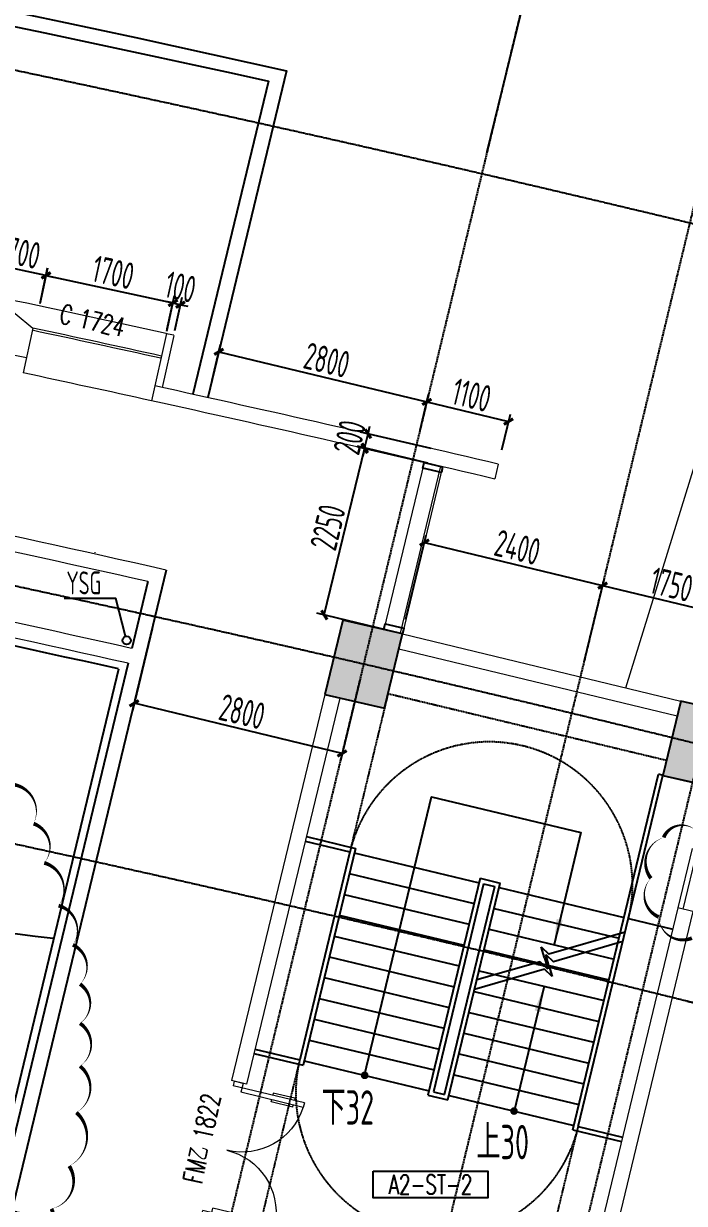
# Model space of a CAD drawing. Header units: millimetres. Extents: x 11515858 to 24947533, y -12784974 to -6116114.
# Drawn here: x 11845763 to 11854412, y -6392708 to -6377269 of the extents above; entities that cross this region are included whole.
import ezdxf
from ezdxf.enums import TextEntityAlignment as Align

# ---------------------------------------------------------------- set-up
doc = ezdxf.new("R2010")
doc.units = ezdxf.units.MM
doc.header["$LTSCALE"] = 10
for name, pattern in [('A2-RG-AXIS$0$CENTER', [2, 1.25, -0.25, 0.25, -0.25]), ('A2-RG-AXIS$0$DOTE', [2.42, 2, -0.2, 0.02, -0.2]), ('A2-RI-F2$0$DOT2', [0.125, 0, -0.125]), ('A2-RV-F2$0$HIDDEN', [0.375, 0.25, -0.125])]:
    doc.linetypes.add(name, pattern=pattern)
for name, color, linetype in [('A2-RB-F2$0$$34$A-DIMS-100', 1, 'Continuous'), ('A2-RB-F2$0$A-DIMS-100', 1, 'Continuous'), ('A2-RD-F2$0$A-STRS', 50, 'Continuous'), ('A2-RG-AXIS$0$A-DIMS-100', 1, 'Continuous'), ('A2-RG-AXIS$0$A-GRID', 1, 'A2-RG-AXIS$0$CENTER'), ('A2-RI-F2$0$$1$A-SYMB-NUMB-T', 4, 'Continuous'), ('A2-RI-F2$0$$3$A-SYMB', 4, 'Continuous'), ('A2-RI-F2$0$A-ROOF-DRAN', 175, 'Continuous'), ('A2-RI-F2$0$A-ROOF-EDGE', 2, 'Continuous'), ('A2-RI-F2$0$A-STRS', 50, 'Continuous'), ('A2-RI-F2$0$A-SYMB-AREA', 4, 'Continuous'), ('A2-RI-F2$0$A-SYMB-DOOR', 4, 'Continuous'), ('A2-RI-F2$0$A-SYMB-NAME', 4, 'Continuous'), ('A2-RI-F2$0$an-door', 2, 'Continuous'), ('A2-RI-F2$0$an-wall', 4, 'Continuous'), ('A2-RI-F2$0$an-wndw-mull-v', 3, 'Continuous'), ('A2-RI-F2$0$WINDOW_TEXT', 7, 'Continuous'), ('A2-RS-F2$0$A-HATH-GRAY', 8, 'Continuous'), ('A2-RS-F2$0$A-WALL-CONC', 6, 'Continuous'), ('A2-RV-F2$0$A-HATH', 9, 'Continuous'), ('A2-RV-F2$0$A-STRS', 50, 'Continuous'), ('A2-RV-F2$0$A-SYMB', 4, 'Continuous'), ('A2-RV-F2$0$A-SYMB-AREA', 4, 'Continuous'), ('A2-RV-F2$0$A-SYMB-NAME', 4, 'Continuous'), ('A2-RV-F2$0$AUDIT_D_120618114340-210', 80, 'Continuous'), ('A2-RV-F2$0$AUDIT_D_120618114340-341', 1, 'Continuous')]:
    doc.layers.add(name, color=color, linetype=linetype)
for name, color, linetype, lineweight in [('A2-RI-F2$0$A-DETL-LLIN', 3, 'Continuous', 5), ('A2-RI-F2$0$A-DOOR', 32, 'Continuous', 5), ('A2-RI-F2$0$A-FLOR-OTLN', 4, 'A2-RI-F2$0$DOT2', 5), ('A2-RI-F2$0$A-FLOR-STRS', 2, 'Continuous', 5), ('A2-RI-F2$0$A-GLASS', 132, 'Continuous', 20), ('A2-RI-F2$0$A-GLAZ', 140, 'Continuous', 5), ('A2-RI-F2$0$A-WALL', 7, 'Continuous', 5)]:
    doc.layers.add(name, color=color, linetype=linetype, lineweight=lineweight)
doc.styles.add('A2-RB-F2$0$$0$XD2008', font='hzs.shx', dxfattribs={"width": 0.7, "bigfont": 'hztxt.shx'})
doc.styles.add('A2-RB-F2$0$XD2008', font='hzs.shx', dxfattribs={"width": 0.7, "bigfont": 'hztxt.shx'})
doc.styles.add('A2-RG-AXIS$0$XD2008', font='hzs.shx', dxfattribs={"width": 0.7, "bigfont": 'hztxt.shx'})
doc.styles.add('A2-RI-F2$0$$1$ECADI-TXT', font='simplex.shx', dxfattribs={"bigfont": 'hztxt.shx'})
doc.styles.add('A2-RI-F2$0$ECADI', font='hzs.shx', dxfattribs={"width": 0.7, "bigfont": 'hztxt.shx'})
doc.styles.add('A2-RI-F2$0$ECADI-TXT', font='simplex.shx', dxfattribs={"bigfont": 'hztxt.shx'})
doc.styles.add('A2-RI-F2$0$SIMPLEX', font='simplex.shx', dxfattribs={"width": 0.7})
doc.styles.add('A2-RV-F2$0$ECADI', font='hzs.shx', dxfattribs={"width": 0.7, "bigfont": 'hztxt.shx'})
doc.dimstyles.new('A2-RB-F2$0$$0$XD100$0', dxfattribs={"dimscale": 100, "dimtxt": 3.5, "dimasz": 1, "dimexe": 1, "dimexo": 2, "dimgap": 0.5, "dimtad": 1, "dimdec": 0, "dimdsep": 46, "dimtxsty": 'A2-RB-F2$0$$0$XD2008', "dimblk1": 'A2-RB-F2$0$$20$_ArchTick', "dimblk2": 'A2-RB-F2$0$$20$_ArchTick', "dimsah": 1, "dimcen": 2.5, "dimclrt": 4, "dimaunit": 1, "dimadec": 0, "dimazin": 0, "dimtfac": 1, "dimtdec": 0, "dimtix": 1, "dimtmove": 2, "dimatfit": 3, "dimfxl": 0, "dimtolj": 1, "dimtzin": 0, "dimarcsym": 0})
doc.dimstyles.new('A2-RB-F2$0$XD100$0', dxfattribs={"dimscale": 100, "dimtxt": 3.5, "dimasz": 1, "dimexe": 1, "dimexo": 2, "dimgap": 0.5, "dimtad": 1, "dimdec": 0, "dimdsep": 46, "dimtxsty": 'A2-RB-F2$0$XD2008', "dimblk1": 'A2-RB-F2$0$_ArchTick', "dimblk2": 'A2-RB-F2$0$_ArchTick', "dimsah": 1, "dimcen": 2.5, "dimclrt": 4, "dimaunit": 1, "dimadec": 0, "dimazin": 0, "dimtfac": 1, "dimtdec": 0, "dimtix": 1, "dimtmove": 1, "dimatfit": 3, "dimfxl": 0, "dimtolj": 1, "dimtzin": 0, "dimarcsym": 0})
doc.dimstyles.new('A2-RG-AXIS$0$XD150$0', dxfattribs={"dimscale": 150, "dimtxt": 2.5, "dimasz": 1, "dimexe": 1, "dimexo": 2, "dimgap": 0.5, "dimtad": 1, "dimdec": 0, "dimdsep": 46, "dimtxsty": 'A2-RG-AXIS$0$XD2008', "dimblk": 'A2-RG-AXIS$0$_ArchTick', "dimcen": 2.5, "dimclrt": 4, "dimaunit": 1, "dimadec": 0, "dimazin": 0, "dimtfac": 1, "dimtdec": 0, "dimtmove": 2, "dimatfit": 3, "dimfxl": 0, "dimtolj": 1, "dimtzin": 0, "dimarcsym": 0})

# ---------------------------------------------------------------- blocks, each defined once
blk = doc.blocks.new('A2-RG-AXIS$0$_ArchTick')
at = {"color": 0, "linetype": 'ByBlock', "const_width": 0.4}
blk.add_lwpolyline([(-0.5, -0.5), (0.5, 0.5)], dxfattribs=at)
blk = doc.blocks.new('*D1289')
at = {"layer": 'A2-RG-AXIS$0$A-DIMS-100', "color": 0, "lineweight": -2, "ltscale": 3, "transparency": 16777216}
for p, q in [((11851831, -6378944), (11853033, -6374018)), ((11855717, -6374827), (11852997, -6374164)), ((11854556, -6379588), (11855753, -6374682))]:
    blk.add_line(p, q, dxfattribs=at)
at = {"layer": 'Defpoints', "color": 0, "ltscale": 3, "transparency": 16777216}
for p in [(11852997, -6374164), (11851760, -6379235), (11854485, -6379879)]:
    blk.add_point(p, dxfattribs=at)
at = {"layer": 'A2-RG-AXIS$0$A-DIMS-100', "color": 0, "lineweight": -2, "ltscale": 3, "transparency": 16777216, "xscale": 150, "yscale": 150, "zscale": 150}
for p, rotation in [((11852997, -6374164), 166.2935912210491), ((11855717, -6374827), 346.2935912210492)]:
    blk.add_blockref('A2-RG-AXIS$0$_ArchTick', p, dxfattribs=dict(at, rotation=rotation))
at = {"layer": 'A2-RG-AXIS$0$A-DIMS-100', "color": 4, "ltscale": 3, "transparency": 16777216, "insert": (11854419, -6374241), "char_height": 375, "attachment_point": 5, "rotation": 346.2936, "style": 'A2-RG-AXIS$0$XD2008'}
blk.add_mtext('\\A1;2800', dxfattribs=at)
blk = doc.blocks.new('A2-RV-F2$0$5erhfh')
at = {"layer": 'A2-RV-F2$0$A-SYMB-AREA', "style": 'A2-RV-F2$0$ECADI', "width": 0.7}
blk.add_attdef('340M2', text='', height=2.5, dxfattribs=at).set_placement((0, 1.25), align=Align.MIDDLE_LEFT)
at = {"layer": 'A2-RV-F2$0$A-SYMB-NAME', "style": 'A2-RV-F2$0$ECADI', "width": 0.7}
blk.add_attdef('CHINESENAME', (-12.29, 3.09), '', height=4.5, dxfattribs=at)
blk = doc.blocks.new('A2-RV-F2')
at = {"layer": 'A2-RV-F2$0$A-HATH', "linetype": 'A2-RV-F2$0$HIDDEN'}
for p, q in [((11850533, -6386036), (11850033, -6388107)), ((11850533, -6386036), (11854180, -6386909)), ((11849377, -6390829), (11848799, -6393230)), ((11852446, -6394103), (11853024, -6391702))]:
    blk.add_line(p, q, dxfattribs=at)
at = {"layer": 'A2-RV-F2$0$A-STRS'}
for p, q in [((11850092, -6388121), (11851726, -6388512)), ((11850026, -6388393), (11851660, -6388784)), ((11849961, -6388665), (11851594, -6389056)), ((11851988, -6388575), (11853622, -6388966)), ((11849895, -6388937), (11851529, -6389328)), ((11851923, -6388847), (11853557, -6389238)), ((11851857, -6389119), (11853491, -6389510)), ((11853680, -6388980), (11854260, -6389118)), ((11849829, -6389210), (11851463, -6389601)), ((11851791, -6389391), (11853425, -6389782)), ((11849764, -6389482), (11851398, -6389873)), ((11851726, -6389663), (11853360, -6390054)), ((11849698, -6389754), (11851332, -6390145)), ((11849633, -6390026), (11851266, -6390417)), ((11851660, -6389936), (11853294, -6390327)), ((11851595, -6390208), (11853228, -6390599)), ((11849567, -6390299), (11851201, -6390689)), ((11851529, -6390480), (11853163, -6390871)), ((11849501, -6390571), (11851135, -6390962)), ((11851463, -6390752), (11853097, -6391143)), ((11849436, -6390843), (11851070, -6391234)), ((11851398, -6391025), (11853032, -6391415)), ((11851332, -6391297), (11852966, -6391688))]:
    blk.add_line(p, q, dxfattribs=at)
at = {"layer": 'A2-RV-F2$0$A-SYMB', "linetype": 'A2-RV-F2$0$HIDDEN'}
for centre, start, end in [((11851858, -6388544), 346.5436, 166.5436), ((11851201, -6391265), 166.5436, 346.5436)]:
    blk.add_arc(centre, 1875, start, end, dxfattribs=at)
at = {"layer": 'A2-RV-F2$0$AUDIT_D_120618114340-210'}
for p, q in [((11852952, -6391746), (11854073, -6387093)), ((11853024, -6391702), (11854132, -6387107)), ((11854132, -6387107), (11854073, -6387093)), ((11849450, -6387967), (11850033, -6388107)), ((11849465, -6387909), (11850106, -6388063)), ((11850033, -6388107), (11849377, -6390829)), ((11850106, -6388063), (11849422, -6390901)), ((11851740, -6388453), (11851056, -6391292)), ((11851740, -6388453), (11852002, -6388516)), ((11851784, -6388526), (11851128, -6391248)), ((11851274, -6391283), (11851930, -6388561)), ((11851318, -6391355), (11852002, -6388516)), ((11851784, -6388526), (11851930, -6388561)), ((11848776, -6390747), (11849422, -6390901)), ((11848790, -6390688), (11849377, -6390829)), ((11851056, -6391292), (11851318, -6391355)), ((11851128, -6391248), (11851274, -6391283)), ((11852952, -6391746), (11853589, -6391898)), ((11853024, -6391702), (11853603, -6391840))]:
    blk.add_line(p, q, dxfattribs=at)
at = {"layer": 'A2-RV-F2$0$AUDIT_D_120618114340-341', "extrusion": (5.20398e-08, 1.24815e-08, -1)}
for p, q in [((11853637, -6389159, 0), (11852639, -6389448, 0)), ((11853607, -6389283, 0), (11852699, -6389546, 0)), ((11852581, -6389496), (11852539, -6389352, 0)), ((11852539, -6389352, 0), (11852639, -6389448, 0)), ((11852523, -6389545, 0), (11851697, -6389784, 0)), ((11852623, -6389641, 0), (11852523, -6389545, 0)), ((11852581, -6389496), (11852623, -6389641, 0)), ((11852640, -6389594), (11852599, -6389450, 0)), ((11852599, -6389450, 0), (11852699, -6389546, 0)), ((11852640, -6389594), (11852682, -6389738, 0)), ((11852582, -6389643, 0), (11851667, -6389908, 0)), ((11852682, -6389738, 0), (11852582, -6389643, 0))]:
    blk.add_line(p, q, dxfattribs=at)
at = {"layer": 'A2-RV-F2$0$AUDIT_D_120618114340-341'}
for points in [[(11850227, -6391032), (11851103, -6387387), (11853058, -6387856), (11852706, -6389322)], [(11852575, -6389867), (11852182, -6391500)]]:
    blk.add_lwpolyline(points, dxfattribs=at)
at = {"layer": 'A2-RV-F2$0$AUDIT_D_120618114340-341', "extrusion": (0, 0, -1), "const_width": 50}
for points in [[(-11850233, -6391008, 1), (-11850222, -6391057, 1)], [(-11852188, -6391476, 1), (-11852177, -6391524, 1)]]:
    blk.add_lwpolyline(points, format="xyb", close=True, dxfattribs=at)
at = {"layer": 'A2-RV-F2$0$AUDIT_D_120618114340-341', "extrusion": (0, 0, -1)}
for points in [[(-11852822, -6389003), (-11852740, -6388985), (-11852706, -6389322)], [(-11852533, -6390203), (-11852451, -6390183), (-11852575, -6389867)]]:
    blk.add_solid(points, dxfattribs=at)
ref = blk.add_blockref('A2-RV-F2$0$5erhfh', (11850839, -6393158), dxfattribs=dict(xscale=100, yscale=100, zscale=100))
ref.add_attrib('CHINESENAME', '下32', (11849663, -6391678), dxfattribs={"layer": 'A2-RV-F2$0$A-SYMB-NAME', "height": 450, "style": 'A2-RV-F2$0$ECADI', "width": 0.7})
ref = blk.add_blockref('A2-RV-F2$0$5erhfh', (11852866, -6393611), dxfattribs=dict(xscale=100, yscale=100, zscale=100))
ref.add_attrib('CHINESENAME', '上30', (11851691, -6392131), dxfattribs={"layer": 'A2-RV-F2$0$A-SYMB-NAME', "height": 450, "style": 'A2-RV-F2$0$ECADI', "width": 0.7})
blk = doc.blocks.new('A2-RB-F2$0$$20$_ArchTick')
at = {"color": 0, "linetype": 'ByBlock', "const_width": 0.4}
blk.add_lwpolyline([(-0.5, -0.5), (0.5, 0.5)], dxfattribs=at)
blk = doc.blocks.new('*D1563')
at = {"layer": 'A2-RB-F2$0$$34$A-DIMS-100', "color": 0, "lineweight": -2, "transparency": 16777216}
for p, q in [((11847445, -6385190), (11847187, -6386261)), ((11850167, -6385846), (11849909, -6386917)), ((11849932, -6386820), (11847210, -6386164))]:
    blk.add_line(p, q, dxfattribs=at)
at = {"layer": 'Defpoints', "color": 0, "transparency": 16777216}
for p in [(11847492, -6384995), (11850214, -6385651), (11847210, -6386164)]:
    blk.add_point(p, dxfattribs=at)
at = {"layer": 'A2-RB-F2$0$$34$A-DIMS-100', "color": 0, "lineweight": -2, "transparency": 16777216, "xscale": 100, "yscale": 100, "zscale": 100}
for p, rotation in [((11847210, -6386164), 166.4486630125035), ((11849932, -6386820), 346.4486630125035)]:
    blk.add_blockref('A2-RB-F2$0$$20$_ArchTick', p, dxfattribs=dict(at, rotation=rotation))
at = {"layer": 'A2-RB-F2$0$$34$A-DIMS-100', "color": 4, "transparency": 16777216, "insert": (11848624, -6386273), "char_height": 350, "attachment_point": 5, "rotation": 346.4487, "style": 'A2-RB-F2$0$$0$XD2008'}
blk.add_mtext('\\A1;2800', dxfattribs=at)
blk = doc.blocks.new('A2-RB-F2$0$_ArchTick')
at = {"color": 0, "linetype": 'ByBlock', "const_width": 0.4}
blk.add_lwpolyline([(-0.5, -0.5), (0.5, 0.5)], dxfattribs=at)
blk = doc.blocks.new('*D1670')
at = {"layer": 'A2-RB-F2$0$A-DIMS-100', "color": 0, "lineweight": -2, "transparency": 16777216}
for p, q in [((11850768, -6385061), (11851032, -6383963)), ((11851009, -6384060), (11853342, -6384623)), ((11853101, -6385623), (11853366, -6384526))]:
    blk.add_line(p, q, dxfattribs=at)
at = {"layer": 'Defpoints', "color": 0, "transparency": 16777216}
for p in [(11853342, -6384623), (11850721, -6385255), (11853054, -6385818)]:
    blk.add_point(p, dxfattribs=at)
at = {"layer": 'A2-RB-F2$0$A-DIMS-100', "color": 0, "lineweight": -2, "transparency": 16777216, "xscale": 100, "yscale": 100, "zscale": 100}
for p, rotation in [((11851009, -6384060), 166.4420341901663), ((11853342, -6384623), 346.4420341901663)]:
    blk.add_blockref('A2-RB-F2$0$_ArchTick', p, dxfattribs=dict(at, rotation=rotation))
at = {"layer": 'A2-RB-F2$0$A-DIMS-100', "color": 4, "transparency": 16777216, "insert": (11852228, -6384123), "char_height": 350, "attachment_point": 5, "rotation": 346.442, "style": 'A2-RB-F2$0$XD2008'}
blk.add_mtext('\\A1;2400', dxfattribs=at)
blk = doc.blocks.new('*D1671')
at = {"layer": 'A2-RB-F2$0$A-DIMS-100', "color": 0, "lineweight": -2, "transparency": 16777216}
for p, q in [((11853101, -6385623), (11853366, -6384526)), ((11853342, -6384623), (11855043, -6385033)), ((11854802, -6386034), (11855067, -6384936))]:
    blk.add_line(p, q, dxfattribs=at)
at = {"layer": 'Defpoints', "color": 0, "transparency": 16777216}
for p in [(11855043, -6385033), (11853054, -6385818), (11854755, -6386228)]:
    blk.add_point(p, dxfattribs=at)
at = {"layer": 'A2-RB-F2$0$A-DIMS-100', "color": 0, "lineweight": -2, "transparency": 16777216, "xscale": 100, "yscale": 100, "zscale": 100}
for p, rotation in [((11853342, -6384623), 166.4414817814854), ((11855043, -6385033), 346.4414817814855)]:
    blk.add_blockref('A2-RB-F2$0$_ArchTick', p, dxfattribs=dict(at, rotation=rotation))
at = {"layer": 'A2-RB-F2$0$A-DIMS-100', "color": 4, "transparency": 16777216, "insert": (11854245, -6384609), "char_height": 350, "attachment_point": 5, "rotation": 346.4415, "style": 'A2-RB-F2$0$XD2008'}
blk.add_mtext('\\A1;1750', dxfattribs=at)
blk = doc.blocks.new('*D1595')
at = {"layer": 'A2-RB-F2$0$A-DIMS-100', "color": 0, "lineweight": -2, "transparency": 16777216}
for p, q in [((11850952, -6382589), (11851064, -6382122)), ((11851041, -6382219), (11852110, -6382477)), ((11852021, -6382847), (11852134, -6382380))]:
    blk.add_line(p, q, dxfattribs=at)
at = {"layer": 'Defpoints', "color": 0, "transparency": 16777216}
for p in [(11852110, -6382477), (11850905, -6382783), (11851974, -6383041)]:
    blk.add_point(p, dxfattribs=at)
at = {"layer": 'A2-RB-F2$0$A-DIMS-100', "color": 0, "lineweight": -2, "transparency": 16777216, "xscale": 100, "yscale": 100, "zscale": 100}
for p, rotation in [((11851041, -6382219), 166.448662266841), ((11852110, -6382477), 346.448662266841)]:
    blk.add_blockref('A2-RB-F2$0$_ArchTick', p, dxfattribs=dict(at, rotation=rotation))
at = {"layer": 'A2-RB-F2$0$A-DIMS-100', "color": 4, "transparency": 16777216, "insert": (11851628, -6382130), "char_height": 350, "attachment_point": 5, "rotation": 346.4487, "style": 'A2-RB-F2$0$XD2008'}
blk.add_mtext('\\A1;1100', dxfattribs=at)
blk = doc.blocks.new('*D1596')
at = {"layer": 'A2-RB-F2$0$A-DIMS-100', "color": 0, "lineweight": -2, "transparency": 16777216}
for p, q in [((11848230, -6381933), (11848342, -6381466)), ((11848319, -6381563), (11851041, -6382219)), ((11850952, -6382589), (11851064, -6382122))]:
    blk.add_line(p, q, dxfattribs=at)
at = {"layer": 'Defpoints', "color": 0, "transparency": 16777216}
for p in [(11848183, -6382127), (11851041, -6382219), (11850905, -6382783)]:
    blk.add_point(p, dxfattribs=at)
at = {"layer": 'A2-RB-F2$0$A-DIMS-100', "color": 0, "lineweight": -2, "transparency": 16777216, "xscale": 100, "yscale": 100, "zscale": 100}
for p, rotation in [((11848319, -6381563), 166.4486622668385), ((11851041, -6382219), 346.4486622668385)]:
    blk.add_blockref('A2-RB-F2$0$_ArchTick', p, dxfattribs=dict(at, rotation=rotation))
at = {"layer": 'A2-RB-F2$0$A-DIMS-100', "color": 4, "transparency": 16777216, "insert": (11849733, -6381673), "char_height": 350, "attachment_point": 5, "rotation": 346.4487, "style": 'A2-RB-F2$0$XD2008'}
blk.add_mtext('\\A1;2800', dxfattribs=at)
blk = doc.blocks.new('*D1951')
at = {"layer": 'A2-RB-F2$0$A-DIMS-100', "color": 0, "lineweight": -2, "transparency": 16777216}
for p, q in [((11851054, -6383021), (11850132, -6382797)), ((11849699, -6385008), (11850229, -6382821)), ((11850524, -6385208), (11849602, -6384984))]:
    blk.add_line(p, q, dxfattribs=at)
at = {"layer": 'Defpoints', "color": 0, "transparency": 16777216}
for p in [(11850229, -6382821), (11851248, -6383068), (11850719, -6385255)]:
    blk.add_point(p, dxfattribs=at)
at = {"layer": 'A2-RB-F2$0$A-DIMS-100', "color": 0, "lineweight": -2, "transparency": 16777216, "xscale": 100, "yscale": 100, "zscale": 100}
for p, rotation in [((11850229, -6382821), 76.39135060208129), ((11849699, -6385008), 256.3913506020813)]:
    blk.add_blockref('A2-RB-F2$0$_ArchTick', p, dxfattribs=dict(at, rotation=rotation))
at = {"layer": 'A2-RB-F2$0$A-DIMS-100', "color": 4, "transparency": 16777216, "insert": (11849745, -6383861), "char_height": 350, "attachment_point": 5, "rotation": 76.3914, "style": 'A2-RB-F2$0$XD2008'}
blk.add_mtext('\\A1;2250', dxfattribs=at)
blk = doc.blocks.new('*D1952')
at = {"layer": 'A2-RB-F2$0$A-DIMS-100', "color": 0, "lineweight": -2, "transparency": 16777216}
for p, q in [((11851098, -6382828), (11850174, -6382614)), ((11850226, -6382831), (11850272, -6382636)), ((11850272, -6382636), (11850294, -6382539)), ((11851053, -6383023), (11850129, -6382808)), ((11850226, -6382831), (11850204, -6382928))]:
    blk.add_line(p, q, dxfattribs=at)
at = {"layer": 'Defpoints', "color": 0, "transparency": 16777216}
for p in [(11850272, -6382636), (11851293, -6382874), (11851248, -6383069)]:
    blk.add_point(p, dxfattribs=at)
at = {"layer": 'A2-RB-F2$0$A-DIMS-100', "color": 0, "lineweight": -2, "transparency": 16777216, "xscale": 100, "yscale": 100, "zscale": 100}
for p, rotation in [((11850272, -6382636), 256.9100530259641), ((11850226, -6382831), 76.91005302596412)]:
    blk.add_blockref('A2-RB-F2$0$_ArchTick', p, dxfattribs=dict(at, rotation=rotation))
at = {"layer": 'A2-RB-F2$0$A-DIMS-100', "color": 4, "transparency": 16777216, "insert": (11850030, -6382683), "char_height": 350, "attachment_point": 5, "rotation": 76.9101, "style": 'A2-RB-F2$0$XD2008'}
blk.add_mtext('\\A1;200', dxfattribs=at)
blk = doc.blocks.new('*D1953')
at = {"layer": 'A2-RB-F2$0$A-DIMS-100', "color": 0, "lineweight": -2, "transparency": 16777216}
for p, q in [((11845978, -6380931), (11846079, -6380467)), ((11846058, -6380564), (11847718, -6380925)), ((11847639, -6381292), (11847740, -6380828))]:
    blk.add_line(p, q, dxfattribs=at)
at = {"layer": 'Defpoints', "color": 0, "transparency": 16777216}
for p in [(11847718, -6380925), (11845936, -6381126), (11847596, -6381487)]:
    blk.add_point(p, dxfattribs=at)
at = {"layer": 'A2-RB-F2$0$A-DIMS-100', "color": 0, "lineweight": -2, "transparency": 16777216, "xscale": 100, "yscale": 100, "zscale": 100}
for p, rotation in [((11846058, -6380564), 167.7447449364389), ((11847718, -6380925), 347.7447449364389)]:
    blk.add_blockref('A2-RB-F2$0$_ArchTick', p, dxfattribs=dict(at, rotation=rotation))
at = {"layer": 'A2-RB-F2$0$A-DIMS-100', "color": 4, "transparency": 16777216, "insert": (11846936, -6380525), "char_height": 350, "attachment_point": 5, "rotation": 347.7447, "style": 'A2-RB-F2$0$XD2008'}
blk.add_mtext('\\A1;1700', dxfattribs=at)
blk = doc.blocks.new('*D1954')
at = {"layer": 'A2-RB-F2$0$A-DIMS-100', "color": 0, "lineweight": -2, "transparency": 16777216}
for p, q in [((11847719, -6380925), (11847621, -6380904)), ((11847644, -6381265), (11847740, -6380828)), ((11847719, -6380925), (11847816, -6380947)), ((11847741, -6381286), (11847838, -6380849)), ((11847816, -6380947), (11847914, -6380968))]:
    blk.add_line(p, q, dxfattribs=at)
at = {"layer": 'Defpoints', "color": 0, "transparency": 16777216}
for p in [(11847816, -6380947), (11847601, -6381460), (11847698, -6381482)]:
    blk.add_point(p, dxfattribs=at)
at = {"layer": 'A2-RB-F2$0$A-DIMS-100', "color": 0, "lineweight": -2, "transparency": 16777216, "xscale": 100, "yscale": 100, "zscale": 100}
for p, rotation in [((11847719, -6380925), 347.5793215188331), ((11847816, -6380947), 167.579321518833)]:
    blk.add_blockref('A2-RB-F2$0$_ArchTick', p, dxfattribs=dict(at, rotation=rotation))
at = {"layer": 'A2-RB-F2$0$A-DIMS-100', "color": 4, "transparency": 16777216, "insert": (11847816, -6380716), "char_height": 350, "attachment_point": 5, "rotation": 347.5793, "style": 'A2-RB-F2$0$XD2008'}
blk.add_mtext('\\A1;100', dxfattribs=at)
blk = doc.blocks.new('*D1955')
at = {"layer": 'A2-RB-F2$0$A-DIMS-100', "color": 0, "lineweight": -2, "transparency": 16777216}
for p, q in [((11845293, -6380785), (11845392, -6380320)), ((11845372, -6380418), (11845274, -6380397)), ((11846056, -6380564), (11845372, -6380418)), ((11845978, -6380931), (11846077, -6380466)), ((11846056, -6380564), (11846154, -6380585))]:
    blk.add_line(p, q, dxfattribs=at)
at = {"layer": 'Defpoints', "color": 0, "transparency": 16777216}
for p in [(11845372, -6380418), (11845252, -6380980), (11845937, -6381126)]:
    blk.add_point(p, dxfattribs=at)
at = {"layer": 'A2-RB-F2$0$A-DIMS-100', "color": 0, "lineweight": -2, "transparency": 16777216, "xscale": 100, "yscale": 100, "zscale": 100}
for p, rotation in [((11845372, -6380418), 347.9718568055047), ((11846056, -6380564), 167.9718568055047)]:
    blk.add_blockref('A2-RB-F2$0$_ArchTick', p, dxfattribs=dict(at, rotation=rotation))
at = {"layer": 'A2-RB-F2$0$A-DIMS-100', "color": 4, "transparency": 16777216, "insert": (11845761, -6380271), "char_height": 350, "attachment_point": 5, "rotation": 347.9719, "style": 'A2-RB-F2$0$XD2008'}
blk.add_mtext('\\A1;700', dxfattribs=at)
blk = doc.blocks.new('*D1451')
at = {"layer": 'A2-RB-F2$0$A-DIMS-100', "color": 0, "lineweight": -2, "transparency": 16777216}
for p, q in [((11854716, -6388936), (11855625, -6389155)), ((11855527, -6389132), (11855257, -6390256)), ((11854445, -6390061), (11855354, -6390280))]:
    blk.add_line(p, q, dxfattribs=at)
at = {"layer": 'Defpoints', "color": 0, "transparency": 16777216}
for p in [(11854521, -6388889), (11854250, -6390014), (11855257, -6390256)]:
    blk.add_point(p, dxfattribs=at)
at = {"layer": 'A2-RB-F2$0$A-DIMS-100', "color": 0, "lineweight": -2, "transparency": 16777216, "xscale": 100, "yscale": 100, "zscale": 100}
for p, rotation in [((11855527, -6389132), 76.44866309355466), ((11855257, -6390256), 256.4486630935546)]:
    blk.add_blockref('A2-RB-F2$0$_ArchTick', p, dxfattribs=dict(at, rotation=rotation))
at = {"layer": 'A2-RB-F2$0$A-DIMS-100', "color": 4, "transparency": 16777216, "insert": (11855173, -6389641), "char_height": 350, "attachment_point": 5, "rotation": 76.4487, "style": 'A2-RB-F2$0$XD2008'}
blk.add_mtext('\\A1;1150', dxfattribs=at)
blk = doc.blocks.new('A2-RD-F2')
at = {"layer": 'A2-RD-F2$0$A-STRS', "linetype": 'Continuous'}
blk.add_arc((11855112, -6312388), 77370, 252.20056, 263.34802, dxfattribs=at)
blk = doc.blocks.new('A2-RS-F2')
at = {"layer": 'A2-RS-F2$0$A-HATH-GRAY', "ltscale": 3}
h = blk.add_hatch(color=256, dxfattribs=at)
h.paths.add_polyline_path([(11780371, -6378133), (11781371, -6378140), (11781380, -6376840), (11780380, -6376833)])
h.paths.add_polyline_path([(11771295, -6378216), (11772295, -6378194), (11772267, -6376895), (11771267, -6376916)])
h.paths.add_polyline_path([(11789445, -6378310), (11790445, -6378346), (11790491, -6377046), (11789491, -6377011)])
h.paths.add_polyline_path([(11794061, -6377996), (11794660, -6378034), (11794711, -6377236), (11794112, -6377197)])
h.paths.add_polyline_path([(11762226, -6378560), (11763225, -6378509), (11763159, -6377211), (11762160, -6377261)])
h.paths.add_polyline_path([(11756054, -6378846), (11756851, -6378783), (11756756, -6377587), (11755959, -6377650)])
h.paths.add_polyline_path([(11801644, -6378462), (11802243, -6378500), (11802294, -6377702), (11801696, -6377663)])
h.paths.add_polyline_path([(11751557, -6379698), (11752355, -6379635), (11752220, -6377940), (11751422, -6378003)])
h.paths.add_polyline_path([(11807664, -6379406), (11808460, -6379480), (11808572, -6378285), (11807775, -6378211)])
h.paths.add_polyline_path([(11816585, -6380403), (11817577, -6380525), (11817736, -6379235), (11816743, -6379113)])
h.paths.add_polyline_path([(11825579, -6381619), (11826568, -6381768), (11826763, -6380483), (11825774, -6380333)])
h.paths.add_polyline_path([(11793833, -6381539), (11794432, -6381577), (11794483, -6380779), (11793885, -6380740)])
h.paths.add_polyline_path([(11801417, -6382005), (11802015, -6382043), (11802067, -6381245), (11801468, -6381206)])
h.paths.add_polyline_path([(11834536, -6383085), (11835520, -6383263), (11835752, -6381984), (11834768, -6381806)])
h.paths.add_polyline_path([(11843442, -6384837), (11844420, -6385043), (11844688, -6383771), (11843710, -6383565)])
h.paths.add_polyline_path([(11849707, -6386048), (11850486, -6386227), (11850721, -6385255), (11849941, -6385076)])
h.paths.add_polyline_path([(11756691, -6386871), (11757489, -6386806), (11757394, -6385612), (11756597, -6385675)])
h.paths.add_polyline_path([(11752176, -6387474), (11752973, -6387410), (11752838, -6385716), (11752041, -6385779)])
h.paths.add_polyline_path([(11854132, -6387107), (11854912, -6387286), (11855146, -6386314), (11854366, -6386134)])
h.paths.add_polyline_path([(11793236, -6390821), (11793835, -6390859), (11793887, -6390061), (11793288, -6390022)])
h.paths.add_polyline_path([(11800820, -6391286), (11801419, -6391324), (11801470, -6390526), (11800871, -6390487)])
h.paths.add_polyline_path([(11847832, -6393825), (11848612, -6394005), (11848846, -6393033), (11848067, -6392853)])
h.paths.add_polyline_path([(11780263, -6394032), (11781263, -6394039), (11781272, -6392739), (11780272, -6392732)])
h.paths.add_polyline_path([(11771644, -6394112), (11772644, -6394090), (11772615, -6392791), (11771616, -6392812)])
h.paths.add_polyline_path([(11788881, -6394200), (11789880, -6394236), (11789926, -6392936), (11788927, -6392901)])
h.paths.add_polyline_path([(11793009, -6394364), (11793607, -6394402), (11793659, -6393604), (11793060, -6393565)])
h.paths.add_polyline_path([(11763031, -6394440), (11764030, -6394389), (11763964, -6393090), (11762965, -6393141)])
h.paths.add_polyline_path([(11757323, -6394797), (11758120, -6394731), (11758025, -6393537), (11757227, -6393600)])
h.paths.add_polyline_path([(11800592, -6394829), (11801191, -6394867), (11801242, -6394069), (11800643, -6394030)])
h.paths.add_polyline_path([(11852257, -6394884), (11853037, -6395064), (11853271, -6394091), (11852492, -6393912)])
h.paths.add_polyline_path([(11752786, -6395149), (11753584, -6395086), (11753449, -6393391), (11752652, -6393455)])
h.paths.add_polyline_path([(11806189, -6395237), (11806985, -6395311), (11807096, -6394116), (11806300, -6394042)])
h.paths.add_polyline_path([(11814656, -6396186), (11815648, -6396307), (11815806, -6395017), (11814813, -6394896)])
h.paths.add_polyline_path([(11823198, -6397340), (11824186, -6397490), (11824381, -6396205), (11823392, -6396055)])
h.paths.add_polyline_path([(11831682, -6398729), (11832663, -6398921), (11832913, -6397645), (11831931, -6397453)])
h.paths.add_polyline_path([(11840164, -6400383), (11841142, -6400589), (11841411, -6399317), (11840432, -6399110)])
edge = h.paths.add_edge_path()
edge.add_arc((11772286, -6400549), 450, 0, 360)
edge = h.paths.add_edge_path()
edge.add_arc((11789152, -6400664), 450, 0, 360)
edge = h.paths.add_edge_path()
edge.add_arc((11763857, -6400856), 450, 0, 360)
h.paths.add_polyline_path([(11845946, -6401652), (11846725, -6401831), (11846960, -6400859), (11846180, -6400679)])
edge = h.paths.add_edge_path()
edge.add_arc((11797576, -6401084), 450, 0, 360)
edge = h.paths.add_edge_path()
edge.add_arc((11755441, -6401404), 451, 0, 360)
edge = h.paths.add_edge_path()
edge.add_arc((11805984, -6401746), 450, 0, 360)
h.paths.add_polyline_path([(11850371, -6402710), (11851151, -6402890), (11851385, -6401917), (11850605, -6401738)])
edge = h.paths.add_edge_path()
edge.add_arc((11814369, -6402649), 450, 0, 360)
edge = h.paths.add_edge_path()
edge.add_arc((11822726, -6403793), 450, 0, 360)
edge = h.paths.add_edge_path()
edge.add_arc((11831046, -6405176), 450, 0, 360)
edge = h.paths.add_edge_path()
edge.add_arc((11839323, -6406797), 451, 0, 360)
edge = h.paths.add_edge_path()
edge.add_arc((11847549, -6408655), 451, 0, 360)
edge = h.paths.add_edge_path()
edge.add_arc((11780719, -6400485), 450, 0, 360)
at = {"layer": 'A2-RS-F2$0$A-WALL-CONC'}
for points in [[(11849707, -6386048), (11850486, -6386227), (11850721, -6385255), (11849941, -6385076)], [(11854132, -6387107), (11854912, -6387286), (11855146, -6386314), (11854366, -6386134)]]:
    blk.add_3dface(points, dxfattribs=at)
blk = doc.blocks.new('A2-RI-F2$0$Bay 1')
at = {"layer": 'A2-RI-F2$0$A-FLOR-OTLN', "linetype": 'Continuous'}
for radius, end in [(320350, 93.62248), (319450, 93.51966)]:
    blk.add_arc((19611, -318847), radius, 93.21111, end, dxfattribs=at)
at = {"layer": 'A2-RI-F2$0$A-GLAZ'}
for radius in [320050, 320020]:
    blk.add_arc((19611, -318847), radius, 93.21111, 93.51966, dxfattribs=at)
at = {"layer": 'A2-RI-F2$0$A-WALL'}
for p, q in [((1667, 1000), (1717, 101)), ((1767, 1005), (1806, 306)), ((-729, 856), (-685, 158)), ((-629, 862), (-37, 599)), ((-37, 599), (0, 0))]:
    blk.add_line(p, q, dxfattribs=at)
for start, end in [(93.19322, 93.21111), (93.62248, 93.64037)]:
    blk.add_arc((19611, -318847), 320350, start, end, dxfattribs=at)
blk = doc.blocks.new('A2-RI-F2$0$$1$ECADI-TAG-CODE')
at = {"layer": 'A2-RI-F2$0$$1$A-SYMB-NUMB-T', "color": 1}
blk.add_lwpolyline([(0, 3.5), (15, 3.5), (15, 0), (0, 0)], close=True, dxfattribs=at)
at = {"layer": 'A2-RI-F2$0$$1$A-SYMB-NUMB-T', "style": 'A2-RI-F2$0$$1$ECADI-TXT', "width": 0.7}
blk.add_attdef('CODE', text='', height=2.5, dxfattribs=at).set_placement((7.5, 1.75), align=Align.MIDDLE_CENTER)
blk = doc.blocks.new('A2-RI-F2$0$ECADI-TAG-DOOR')
blk = doc.blocks.new('A2-RI-F2$0$$DorLib2D$00000011')
for p, q in [((-0.4667, 0.4709), (-0.4667, -0.0625)), ((-0.4667, 0.4709), (-0.4333, 0.4709)), ((-0.4333, 0.4709), (-0.4333, 0.0042)), ((0.4333, 0.4709), (0.4333, 0.0042)), ((0.4667, 0.4709), (0.4333, 0.4709)), ((0.4667, 0.4709), (0.4667, -0.0625)), ((-0.4833, 0.3962), (-0.4667, 0.3962)), ((-0.4167, 0.3962), (-0.4333, 0.3962)), ((0.4167, 0.3962), (0.4333, 0.3962)), ((0.4833, 0.3962), (0.4667, 0.3962)), ((-0.4833, 0.2346), (-0.4667, 0.2346)), ((-0.4167, 0.2346), (-0.4333, 0.2346)), ((0.4167, 0.2346), (0.4333, 0.2346)), ((0.4833, 0.2346), (0.4667, 0.2346)), ((-0.5, 0.0042), (-0.4333, 0.0042)), ((-0.5, 0.0042), (-0.5, -0.0625)), ((0.5, 0.0042), (0.4333, 0.0042)), ((0.5, 0.0042), (0.5, -0.0625)), ((-0.5, -0.0625), (-0.4667, -0.0625)), ((0.5, -0.0625), (0.4667, -0.0625))]:
    blk.add_line(p, q)
at = {"lineweight": 13}
for p, q in [((-0.4833, 0.3962), (-0.4833, 0.2346)), ((-0.4167, 0.3962), (-0.4167, 0.2346)), ((0.4167, 0.3962), (0.4167, 0.2346)), ((0.4833, 0.3962), (0.4833, 0.2346))]:
    blk.add_line(p, q, dxfattribs=at)
for centre, start, end in [((-0.4667, 0.0042), 0, 85.90396), ((0.4667, 0.0042), 94.09604, 180)]:
    blk.add_arc(centre, 0.4667, start, end, dxfattribs=at)
blk = doc.blocks.new('A2-RI-F2$0$door-doublewing')
at = {"layer": 'A2-RI-F2$0$A-DOOR', "color": 4, "xscale": -0.9999999999999998, "rotation": 180}
blk.add_blockref('A2-RI-F2$0$$DorLib2D$00000011', (0, -0.0291), dxfattribs=at)
at = {"layer": 'A2-RI-F2$0$WINDOW_TEXT', "style": 'A2-RI-F2$0$SIMPLEX', "flags": 9}
blk.add_attdef('A', text='', height=1, dxfattribs=at).set_placement((0, 1.5), align=Align.MIDDLE)
blk = doc.blocks.new('A2-RI-F2$0$5erhfh')
at = {"layer": 'A2-RI-F2$0$A-SYMB-AREA', "style": 'A2-RI-F2$0$ECADI', "width": 0.7}
blk.add_attdef('340M2', text='', height=2.5, dxfattribs=at).set_placement((0, 1.25), align=Align.MIDDLE_LEFT)
at = {"layer": 'A2-RI-F2$0$A-SYMB-NAME', "style": 'A2-RI-F2$0$ECADI', "width": 0.7}
blk.add_attdef('CHINESENAME', (-12.29, 3.09), '', height=4.5, dxfattribs=at)
blk = doc.blocks.new('A2-RI-F2$0$ysg')
at = {"layer": 'A2-RI-F2$0$A-ROOF-DRAN'}
blk.add_lwpolyline([(95749, -13247), (95621, -12754), (94945, -12754)], dxfattribs=at)
blk.add_circle((95763, -13301), 55, dxfattribs=at)
ref = blk.add_blockref('A2-RI-F2$0$5erhfh', (94296, -13006), dxfattribs=dict(at, xscale=-100, yscale=100, zscale=100))
ref.add_attrib('CHINESENAME', 'YSG', (94975, -12698), dxfattribs={"layer": 'A2-RI-F2$0$A-SYMB-NAME', "height": 300, "style": 'A2-RI-F2$0$ECADI', "width": 0.7})
blk = doc.blocks.new('A2-RG-AXIS')
at = {"layer": 'A2-RG-AXIS$0$A-GRID', "linetype": 'A2-RG-AXIS$0$DOTE'}
for p, q in [((11852463.3, -6376318.4), (11846488, -6401109.5)), ((11845769.4, -6416040.8), (11855178.4, -6377003.5)), ((11847468.7, -6416458.9), (11856889.5, -6377372.8))]:
    blk.add_line(p, q, dxfattribs=at)
for radius in [323300, 316700, 313400, 308700, 304100]:
    blk.add_arc((11778730.7, -6694178.7), radius, 75.589285, 95.407644, dxfattribs=at)
at = {"layer": 'A2-RG-AXIS$0$A-DIMS-100', "ltscale": 3}
dim = blk.add_linear_dim(base=(11852997.1, -6374163.9), p1=(11854485.2, -6379879.3), p2=(11851760.3, -6379235), angle=166.29359, dimstyle='A2-RG-AXIS$0$XD150$0', dxfattribs=at)
dim.commit()
dim.dimension.update_dxf_attribs({"geometry": '*D1289', "text_midpoint": (11854419.4, -6374240.6)})
blk = doc.blocks.new('A2-RB-F2')
at = {"layer": 'A2-RB-F2$0$$34$A-DIMS-100'}
dim = blk.add_aligned_dim(p1=(11850213.8, -6385651.5), p2=(11847491.8, -6384995.4), distance=1202.1, dimstyle='A2-RB-F2$0$$0$XD100$0', dxfattribs=at)
dim.commit()
dim.dimension.update_dxf_attribs({"geometry": '*D1563', "text_midpoint": (11848623.8, -6386273.4)})
at = {"layer": 'A2-RB-F2$0$A-DIMS-100'}
for p1, p2, distance, picture, middle in [((11845936.6, -6381126.3), (11845251.7, -6380980.3), -574.9, '*D1955', (11845760.9, -6380271)), ((11845935.6, -6381126.3), (11847596.5, -6381487), 574.9, '*D1953', (11846935.8, -6380525)), ((11847600.8, -6381460.3), (11847698.4, -6381481.8), 547.8, '*D1954', (11847815.8, -6380716.3)), ((11848183, -6382127.4), (11850905.1, -6382783.5), 580.2, '*D1596', (11849732.7, -6381672.7)), ((11850905.1, -6382783.5), (11851974.4, -6383041.2), 580.2, '*D1595', (11851628.4, -6382129.6)), ((11851247.9, -6383068.5), (11851293.2, -6382873.7), 1048.7, '*D1952', (11850029.9, -6382682.6)), ((11850718.7, -6385254.8), (11851248.2, -6383067.6), 1048.9, '*D1951', (11849745.3, -6383861.4)), ((11850720.8, -6385255.2), (11853053.9, -6385817.9), 1229.3, '*D1670', (11852228.2, -6384122.8)), ((11853053.9, -6385817.8), (11854755.1, -6386228.1), 1229.3, '*D1671', (11854245.4, -6384609.2))]:
    dim = blk.add_aligned_dim(p1=p1, p2=p2, distance=distance, dimstyle='A2-RB-F2$0$XD100$0', dxfattribs=at)
    dim.commit()
    dim.dimension.update_dxf_attribs({"geometry": picture, "text_midpoint": middle})
dim = blk.add_aligned_dim(p1=(11854521.1, -6388889.5), p2=(11854250.1, -6390013.7), distance=1035.2, text='1150', dimstyle='A2-RB-F2$0$XD100$0', dxfattribs=at)
dim.commit()
dim.dimension.update_dxf_attribs({"geometry": '*D1451', "text_midpoint": (11855173.3, -6389641.4)})
blk = doc.blocks.new('A2-RI-F2')
for p, q in [((11847630, -6384420), (11843604, -6401123)), ((11847388, -6384570), (11847178, -6385445)), ((11847131, -6385640), (11844194, -6397823))]:
    blk.add_line(p, q)
at = {"layer": 'A2-RI-F2$0$A-DETL-LLIN'}
blk.add_lwpolyline([(11853644, -6385960), (11855882, -6378728)], dxfattribs=at)
at = {"layer": 'A2-RI-F2$0$A-GLASS'}
for p, q in [((11854512, -6388066), (11854325, -6388842)), ((11854580, -6388083), (11854393, -6388859))]:
    blk.add_line(p, q, dxfattribs=at)
at = {"layer": 'A2-RI-F2$0$A-GLAZ'}
for p, q in [((11851004, -6383012), (11850478, -6385197)), ((11851219, -6383062), (11850692, -6385248)), ((11851248, -6383068), (11850721, -6385255))]:
    blk.add_line(p, q, dxfattribs=at)
at = {"layer": 'A2-RI-F2$0$A-ROOF-EDGE'}
for points in [[(11805528, -6374951), (11805733, -6371757, -0.006311), (11817297, -6372935), (11817357, -6372439, -0.024818), (11849206, -6377885), (11848174, -6382163)], [(11805727, -6374968), (11805919, -6371975, -0.006307), (11817471, -6373156), (11817532, -6372662, -0.024061), (11848967, -6378022), (11847979, -6382120)]]:
    blk.add_lwpolyline(points, format="xyb", dxfattribs=at)
at = {"layer": 'A2-RI-F2$0$A-WALL'}
for p, q in [((11851976, -6383034), (11851929, -6383228)), ((11850721, -6385255), (11854366, -6386134)), ((11850674, -6385450), (11854319, -6386328)), ((11849707, -6386048), (11848485, -6391101)), ((11849901, -6386095), (11848679, -6391148)), ((11854521, -6388889), (11851180, -6402751)), ((11854325, -6388842), (11853085, -6393986)), ((11854521, -6388889), (11854325, -6388842)), ((11848679, -6391148), (11848485, -6391101))]:
    blk.add_line(p, q, dxfattribs=at)
for centre, radius, start, end in [((11778731, -6694179), 319650, 77.88832, 78.50504), ((11778059, -6693691), 317000, 77.32222, 79.78724), ((11778059, -6693691), 316800, 77.35895, 79.75107), ((11778731, -6694179), 319650, 76.75338, 77.57972), ((11778731, -6694179), 319450, 76.75357, 77.57972), ((11778059, -6693691), 315900, 77.36154, 79.75095), ((11778059, -6693691), 315700, 77.36212, 79.81405)]:
    blk.add_arc(centre, radius, start, end, dxfattribs=at)
at = {"layer": 'A2-RI-F2$0$an-door'}
blk.add_line((11847007, -6385715), (11844102, -6397767), dxfattribs=at)
blk.add_arc((11778059, -6693691), 315600, 77.38112, 80.17116, dxfattribs=at)
at = {"layer": 'A2-RI-F2$0$an-wall'}
blk.add_line((11846699, -6384193), (11846699, -6384192), dxfattribs=at)
at = {"layer": 'A2-RI-F2$0$an-wndw-mull-v'}
for points in [[(11851231, -6383142), (11850987, -6383085), (11851004, -6383012), (11851248, -6383069), (11851231, -6383142)], [(11850721, -6385255), (11850477, -6385198), (11850495, -6385125), (11850738, -6385182), (11850721, -6385255)]]:
    blk.add_lwpolyline(points, close=True, dxfattribs=at)
at = {"layer": 'Defpoints', "color": 3}
blk.add_line((11854132, -6387107), (11854912, -6387286), dxfattribs=at)
for points in [[(11845474, -6393852, 0, 50, 0.520567), (11845848, -6393292, 0, 50, 0.520567), (11845848, -6393292, 0, 50, 0.520567), (11846128, -6392779, 0, 50, 0.520567), (11846128, -6392779, 0, 50, 0.520567), (11846361, -6392219, 0, 50, 0.520567), (11846361, -6392219, 0, 50, 0.520567), (11846455, -6391519, 0, 50, 0.520567), (11846455, -6391519, 0, 50, 0.520567), (11846502, -6390912, 0, 50, 0.520567), (11846502, -6390912, 0, 50, 0.520567), (11846502, -6390352, 0, 50, 0.520567), (11846502, -6390352, 0, 50, 0.520567), (11846502, -6389839, 0, 50, 0.520567), (11846502, -6389839, 0, 50, 0.520567), (11846408, -6389325, 0, 50, 0.520567), (11846408, -6389325, 0, 50, 0.520567), (11846221, -6388812, 0, 50, 0.520567), (11846221, -6388812, 0, 50, 0.520567), (11846034, -6388252, 0, 50, 0.520567), (11846034, -6388252, 0, 50, 0.520567), (11845894, -6387739, 0, 50, 0.520567), (11845894, -6387739, 0, 50, 0.520567), (11845614, -6387225, 0, 50, 0.520567)], [(11854141, -6387919, 0, 50, 0.520567), (11853974, -6388454, 0, 50, 0.520567), (11853974, -6388454, 0, 50, 0.520567), (11854076, -6388960, 0, 50, 0.520567), (11854076, -6388960, 0, 50, 0.520567), (11854510, -6389237, 0, 50, 0.520567), (11854510, -6389237, 0, 50, 0.520567), (11855016, -6389106, 0, 50, 0.520567), (11855016, -6389106, 0, 50, 0.520567), (11855173, -6388611, 0, 50, 0.520567), (11855173, -6388611, 0, 50, 0.520567), (11854975, -6388116, 0, 50, 0.520567), (11854975, -6388116, 0, 50, 0.520567), (11854561, -6387828, 0, 50, 0.520567), (11854561, -6387828, 0, 50, 0.520567), (11854141, -6387919, 0, 0, 0)]]:
    blk.add_lwpolyline(points, format="xyseb", dxfattribs=at)
for name, p in [('A2-RS-F2', (0, 0)), ('A2-RI-F2$0$ysg', (11751349, -6372040))]:
    blk.add_blockref(name, p)
at = {"rotation": 344.3682122433803}
blk.add_blockref('A2-RI-F2$0$Bay 1', (11845757, -6381840), dxfattribs=at)
at = {"layer": 'A2-RI-F2$0$$3$A-SYMB', "xscale": 100.0000000093132, "yscale": 100.0000000093132, "zscale": 100.0000000093132}
blk.add_blockref('A2-RI-F2$0$$1$ECADI-TAG-CODE', (11850339, -6392636), dxfattribs=at).add_auto_attribs({'CODE': 'A2-ST-2'})
at = {"layer": 'A2-RI-F2$0$A-DOOR', "xscale": 1799.999999997247, "yscale": 1799.999999997247, "zscale": 1799.999999997247, "rotation": 76.44866309341167}
blk.add_blockref('A2-RI-F2$0$door-doublewing', (11848366, -6391999), dxfattribs=at)
at = {"layer": 'A2-RI-F2$0$A-FLOR-STRS'}
blk.add_blockref('A2-RG-AXIS', (0, 0), dxfattribs=at)
at = {"layer": 'A2-RI-F2$0$A-STRS', "linetype": 'Continuous'}
blk.add_blockref('A2-RB-F2', (0, 0), dxfattribs=at)
at = {"layer": 'A2-RI-F2$0$A-SYMB-DOOR'}
ref = blk.add_blockref('A2-RI-F2$0$ECADI-TAG-DOOR', (11846440, -6381978, -333), dxfattribs=dict(at, xscale=99.99999999938719, yscale=99.99999999938719, zscale=99.99999999938719, rotation=347.5345646492844))
ref.add_attrib('门窗主编号1', 'C', dxfattribs={"height": 250, "rotation": 347.5346, "style": 'A2-RI-F2$0$ECADI-TXT', "width": 0.7}).set_placement((11846372, -6381217, -333), align=Align.RIGHT)
ref.add_attrib('门窗主编号2', '1724', (11846468, -6381243), dxfattribs={"height": 250, "rotation": 347.5346, "style": 'A2-RI-F2$0$ECADI-TXT', "width": 0.7})
ref = blk.add_blockref('A2-RI-F2$0$ECADI-TAG-DOOR', (11848956, -6391915), dxfattribs=dict(at, xscale=99.99999999939703, yscale=99.99999999939703, zscale=99.99999999939703, rotation=77.82299028782141))
ref.add_attrib('门窗主编号1', 'FM乙', dxfattribs={"height": 250, "rotation": 77.823, "style": 'A2-RI-F2$0$ECADI-TXT', "width": 0.7}).set_placement((11848196, -6391987), align=Align.RIGHT)
ref.add_attrib('门窗主编号2', '1822', (11848221, -6391891, 333), dxfattribs={"height": 250, "rotation": 77.823, "style": 'A2-RI-F2$0$ECADI-TXT', "width": 0.7})

msp = doc.modelspace()

# ---------------------------------------------------------------- block references
for name in ['A2-RI-F2', 'A2-RB-F2', 'A2-RG-AXIS', 'A2-RS-F2', 'A2-RV-F2', 'A2-RD-F2']:
    msp.add_blockref(name, (0, 0))

doc.saveas('drawing.dxf')
